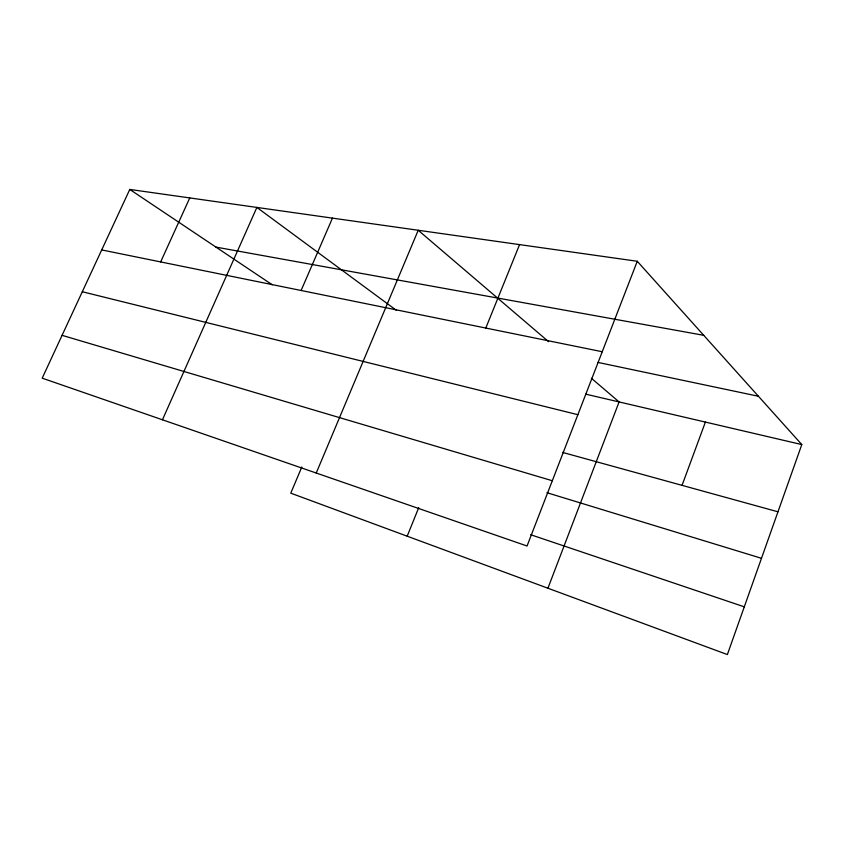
<?xml version="1.0" encoding="UTF-8"?>
<svg xmlns="http://www.w3.org/2000/svg" width="844" height="844" viewBox="0 0 844 844"><rect width="100%" height="100%" fill="white"/><g stroke="black" fill="none" stroke-linecap="round" stroke-linejoin="round"><path stroke-width="1.27" d="M637.262 261.271L527.046 546.005L42.2 378.165L129.776 189.436L637.262 261.271L801.8 444.577L727.37 654.564L290.769 493.16L301.836 466.964M682.047 485.353L705.394 422.074M547.925 588.226L619.095 401.934L591.37 378.239M485.796 328.052L519.566 244.612M407.188 536.193L418.708 507.698M316.236 473.03L418.223 230.264L548.6 341.683M301.108 290.494L332.452 218.121M162.449 419.795L256.871 207.424L396.564 310.455M160.655 261.925L189.763 197.929M215.937 247.102L703.727 335.321M101.702 249.929L602.236 351.737M597.963 362.414L758.429 396.258M585.81 394.169L801.8 444.577M82.301 291.739L577.866 414.699M562.505 452.395L777.978 511.802M62.076 335.332L552.303 480.732M546.912 492.696L761.488 558.306M530.654 534.706L744.292 606.836M129.776 189.436L272.253 284.787"/></g></svg>
